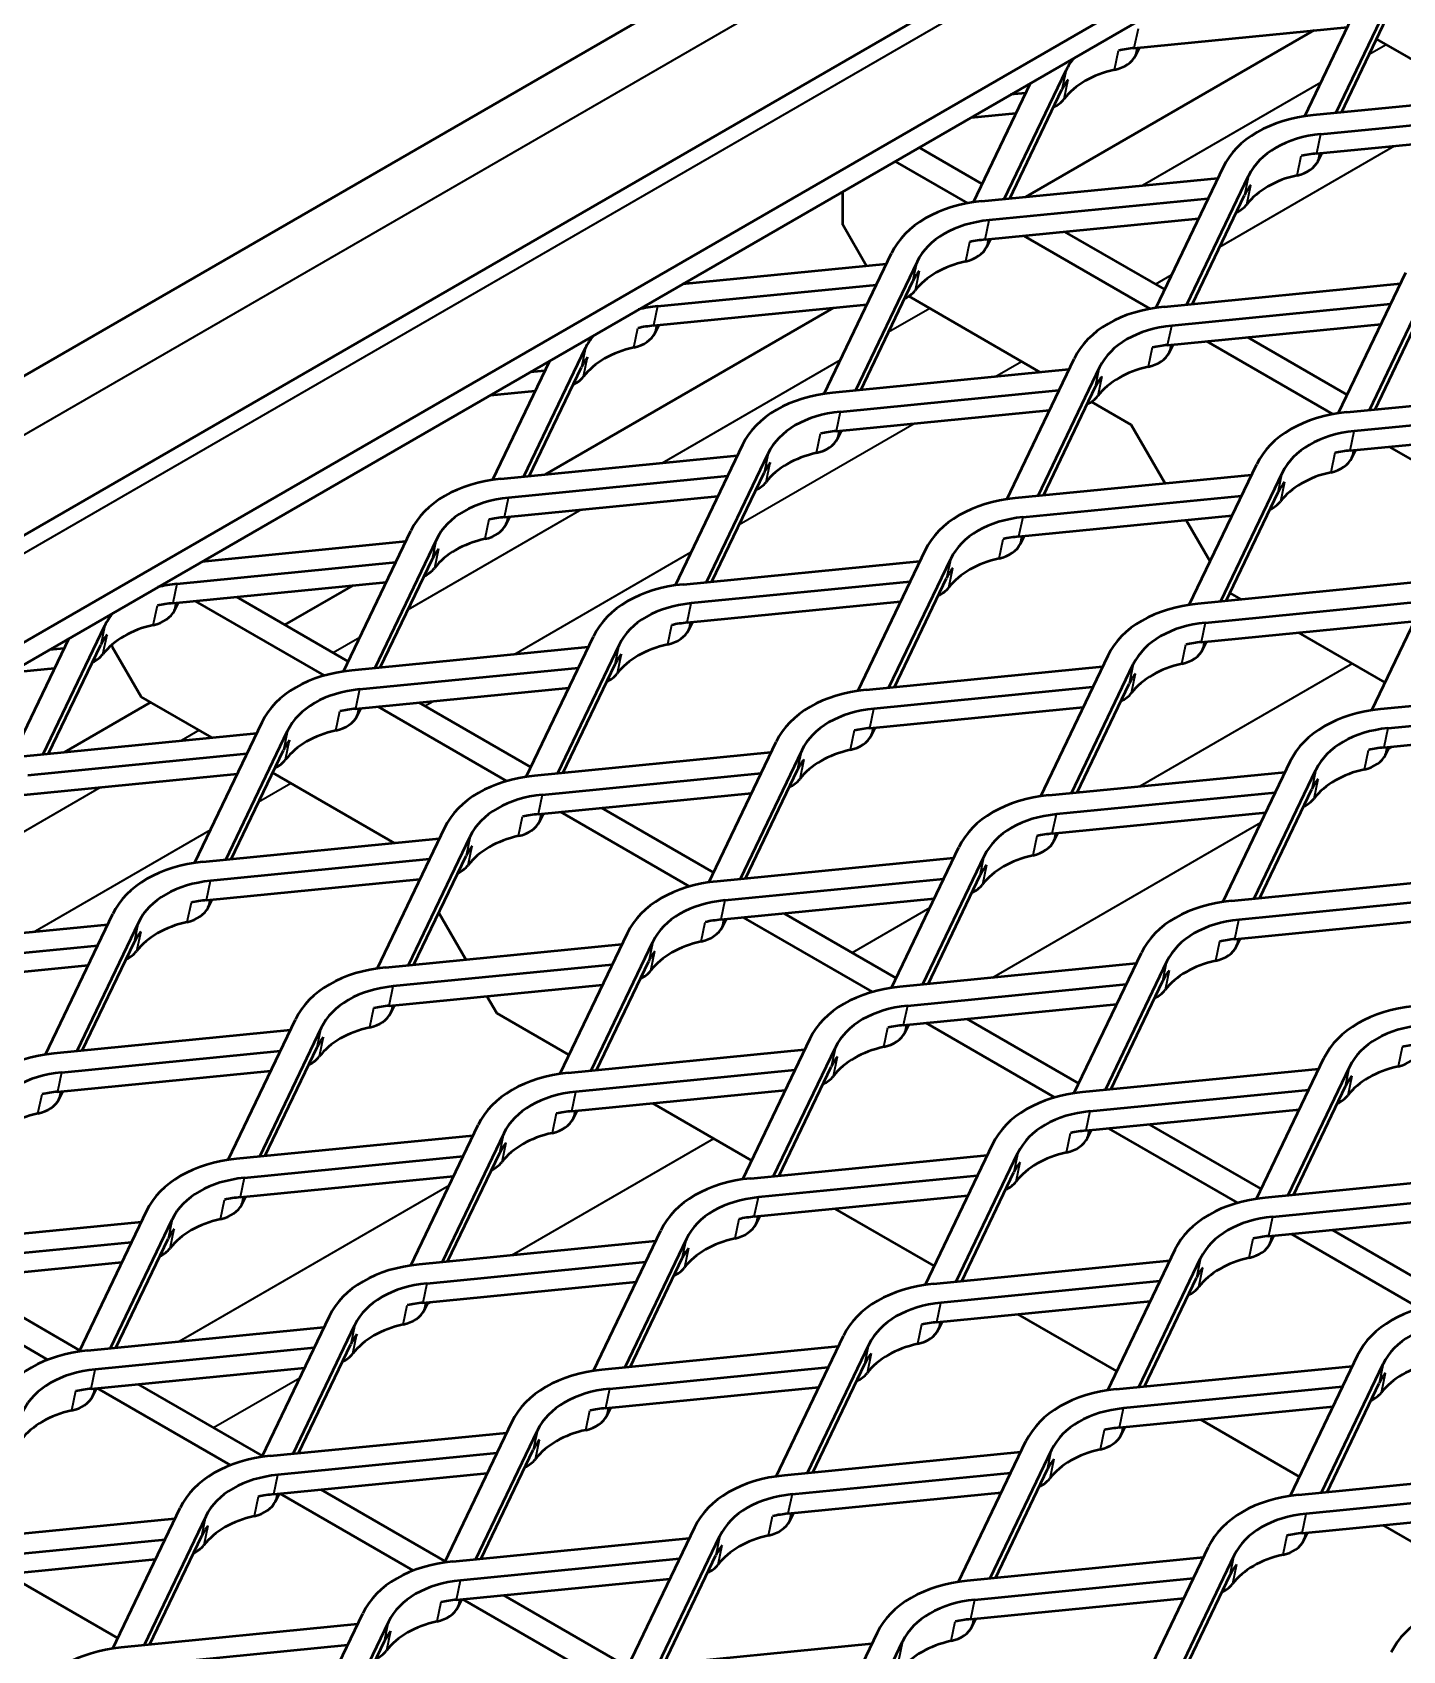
# Model space of a CAD drawing. Header units: millimetres. Extents: x 0 to 1485, y 0 to 1050.
# Drawn here: x 889.6 to 990.4, y 339.4 to 458.4 of the extents above; entities that cross this region are included whole.
import ezdxf

# ---------------------------------------------------------------- set-up
doc = ezdxf.new("R2010")
doc.units = ezdxf.units.MM
doc.header["$LTSCALE"] = 2.5
doc.layers.add('Sichtbar (ISO)', color=7, linetype='Continuous', lineweight=50)
doc.layers.add('Sichtbar schmal (ISO)', color=7, linetype='Continuous', lineweight=35)

msp = doc.modelspace()

# ---------------------------------------------------------------- linework, layer by layer
at = {"layer": 'Sichtbar (ISO)'}
for p, q in [((1166.9679, 593.6837), (744.118, 349.5513)), ((764.1597, 349.4112), (1168.3821, 582.7891)), ((1168.3821, 574.9043), (779.4734, 350.3678)), ((1168.3821, 573.2713), (780.8876, 349.5513)), ((983.1578, 452.251), (988.1124, 462.5883)), ((989.9963, 461.9616), (985.458, 452.493)), ((985.8621, 452.5327), (989.6986, 460.5371)), ((962.6383, 446.3201), (983.8603, 458.5726)), ((970.6017, 457.2682), (986.3029, 458.813)), ((970.7272, 456.7429), (970.9976, 457.3072)), ((988.4476, 457.9272), (996.0544, 453.5355)), ((962.9536, 454.6671), (958.7627, 445.9232)), ((961.0628, 446.1651), (965.6011, 455.6338)), ((961.4669, 446.2049), (965.3034, 454.2093)), ((962.6096, 453.9494), (961.5257, 453.8427)), ((1001.1674, 454.0385), (983.7752, 452.3274)), ((958.6128, 452.1609), (961.9078, 452.4851)), ((984.3344, 450.936), (1000.4398, 452.5205)), ((984.0367, 449.5115), (999.738, 451.0562)), ((959.4165, 447.2874), (954.794, 449.9562)), ((953.0263, 448.9356), (958.3603, 445.856)), ((984.1622, 448.9862), (984.4327, 449.5505)), ((959.38, 445.9996), (976.7722, 447.7106)), ((977.1523, 448.5037), (972.1977, 438.1665)), ((974.4978, 438.4084), (979.0361, 447.8771)), ((949.179, 444.2649), (949.179, 446.7144)), ((974.9019, 438.4482), (978.7384, 446.4526)), ((976.0446, 446.1926), (959.9392, 444.6082)), ((950.9254, 441.24), (949.179, 444.2649)), ((959.6415, 443.1837), (975.3428, 444.7284)), ((959.767, 442.6584), (960.0375, 443.2226)), ((962.5015, 443.465), (971.7954, 438.0992)), ((972.8515, 439.5307), (965.5223, 443.7622)), ((947.8025, 431.8386), (952.7571, 442.1759)), ((954.6409, 441.5492), (950.1026, 432.0806)), ((952.377, 441.3828), (937.3908, 439.9084)), ((990.5873, 440.747), (985.6327, 430.4098)), ((935.544, 438.2803), (951.6494, 439.8648)), ((950.5067, 432.1203), (954.3432, 440.1247)), ((972.815, 438.2428), (990.2072, 439.9539)), ((987.9328, 430.6517), (992.4712, 440.1203)), ((927.283, 425.9077), (948.505, 438.1602)), ((935.2463, 436.8558), (950.9476, 438.4005)), ((963.7198, 433.4202), (954.0329, 439.013)), ((989.4796, 438.4359), (973.3743, 436.8515)), ((988.3369, 430.6914), (992.1734, 438.6958)), ((935.3719, 436.3305), (935.6423, 436.8948)), ((973.0765, 435.427), (988.7778, 436.9717)), ((975.9365, 435.7083), (985.2304, 430.3425)), ((986.2866, 431.774), (978.9573, 436.0055)), ((925.7075, 425.7527), (930.2458, 435.2214)), ((961.2375, 424.0819), (966.1921, 434.4191)), ((973.2021, 434.9016), (973.4725, 435.4659)), ((927.5983, 434.2547), (923.4073, 425.5108)), ((926.1115, 425.7925), (929.948, 433.7969)), ((927.2542, 433.5369), (926.1704, 433.4303)), ((965.812, 433.6261), (948.4198, 431.915)), ((968.076, 433.7925), (963.5377, 424.3238)), ((923.2574, 431.7485), (926.5524, 432.0727)), ((948.9791, 430.5236), (965.0845, 432.1081)), ((963.9418, 424.3636), (967.7782, 432.368)), ((986.25, 430.4861), (1003.6422, 432.1972)), ((970.3922, 429.5679), (967.468, 431.2562)), ((948.6813, 429.0991), (964.3826, 430.6438)), ((1002.9147, 430.6792), (986.8093, 429.0947)), ((948.8069, 428.5738), (949.0773, 429.1381)), ((972.8887, 425.2438), (970.3922, 429.5679)), ((986.5116, 427.6702), (1002.2128, 429.215)), ((924.0246, 425.5872), (941.4168, 427.2982)), ((941.797, 428.0913), (936.8423, 417.7541)), ((939.1425, 417.996), (943.6808, 427.4646)), ((986.6371, 427.1449), (986.9075, 427.7092)), ((989.3716, 427.9516), (998.6654, 422.5858)), ((939.5466, 418.0357), (943.3831, 426.0401)), ((974.6726, 416.3252), (979.6272, 426.6624)), ((981.511, 426.0358), (976.9727, 416.5671)), ((940.6893, 425.7802), (924.5839, 424.1958)), ((979.2471, 425.8694), (961.8548, 424.1583)), ((924.2862, 422.7713), (939.9875, 424.316)), ((962.4141, 422.7669), (978.5195, 424.3514)), ((977.3768, 416.6069), (981.2133, 424.6113)), ((924.4117, 422.2459), (924.6822, 422.8102)), ((962.1164, 421.3424), (977.8177, 422.8871)), ((976.1991, 419.5101), (974.4412, 422.5549)), ((912.4472, 411.4262), (917.4018, 421.7634)), ((962.2419, 420.8171), (962.5124, 421.3813)), ((917.0217, 420.9704), (902.0354, 419.496)), ((919.2856, 421.1368), (914.7473, 411.6681)), ((955.232, 420.3346), (950.2774, 409.9973)), ((900.1887, 417.8679), (916.2941, 419.4524)), ((915.1514, 411.7079), (918.9879, 419.7123)), ((937.4597, 417.8304), (954.8519, 419.5415)), ((952.5775, 410.2393), (957.1158, 419.7079)), ((988.1076, 408.5685), (993.0622, 418.9057)), ((899.891, 416.4434), (915.5923, 417.9881)), ((908.125, 414.8468), (913.1496, 417.7478)), ((954.1243, 418.0235), (938.0189, 416.439)), ((952.9816, 410.279), (956.8181, 418.2834)), ((992.6821, 418.1126), (975.2899, 416.4016)), ((901.5427, 416.6059), (911.0372, 411.1243)), ((912.7945, 412.1509), (904.5635, 416.9031)), ((937.7212, 415.0145), (953.4225, 416.5593)), ((975.8491, 415.0102), (991.9545, 416.5946)), ((978.5067, 416.718), (977.6634, 417.2049)), ((900.0165, 415.9181), (900.287, 416.4824)), ((890.3521, 405.3403), (894.8904, 414.8089)), ((937.8467, 414.4892), (938.1172, 415.0535)), ((975.5514, 413.5857), (991.2527, 415.1304)), ((989.0861, 410.61), (982.712, 414.2901)), ((892.2429, 413.8423), (888.052, 405.0984)), ((890.7562, 405.38), (894.5927, 413.3844)), ((891.8989, 413.1245), (890.815, 413.0179)), ((895.4389, 413.238), (895.4389, 413.4166)), ((897.5602, 409.5638), (895.4389, 413.238)), ((930.4567, 413.2137), (913.0645, 411.5026)), ((925.8822, 403.6695), (930.8368, 414.0067)), ((932.7206, 413.3801), (928.1823, 403.9114)), ((975.6769, 413.0604), (975.9474, 413.6246)), ((928.5864, 403.9512), (932.4229, 411.9556)), ((950.8947, 410.0737), (968.2869, 411.7848)), ((968.667, 412.5779), (963.7124, 402.2406)), ((966.0125, 402.4826), (970.5508, 411.9512)), ((887.9021, 411.3361), (891.1971, 411.6603)), ((913.6237, 410.1112), (929.7291, 411.6957)), ((902.761, 406.5611), (897.5602, 409.5638)), ((913.326, 408.6867), (929.0273, 410.2314)), ((967.5593, 410.2668), (951.4539, 408.6823)), ((966.4166, 402.5223), (970.2531, 410.5267)), ((1006.1171, 410.3559), (988.7249, 408.6448)), ((891.9276, 405.4953), (898.2673, 409.1555)), ((913.4515, 408.1614), (913.722, 408.7257)), ((914.9777, 408.8492), (924.4722, 403.3675)), ((926.2295, 404.3942), (917.9985, 409.1464)), ((951.1562, 407.2578), (966.8575, 408.8025)), ((989.2842, 407.2535), (1005.3895, 408.8379)), ((906.4416, 407.6789), (901.487, 397.3417)), ((903.7871, 397.5836), (908.3254, 407.0522)), ((951.2818, 406.7325), (951.5522, 407.2968)), ((988.9864, 405.829), (1004.6877, 407.3737)), ((888.6693, 405.1747), (906.0615, 406.8858)), ((939.3172, 395.9128), (944.2718, 406.25)), ((989.112, 405.3036), (989.3824, 405.8679)), ((905.3339, 405.3678), (889.2286, 403.7833)), ((904.1912, 397.6233), (908.0277, 405.6277)), ((943.8917, 405.4569), (926.4995, 403.7459)), ((946.1557, 405.6234), (941.6174, 396.1547)), ((982.102, 404.8211), (977.1474, 394.4839)), ((888.9308, 402.3588), (904.6321, 403.9036)), ((916.196, 398.8044), (907.2366, 403.9771)), ((927.0588, 402.3545), (943.1641, 403.9389)), ((942.0214, 396.1945), (945.8579, 404.1989)), ((964.3297, 402.317), (981.7219, 404.0281)), ((979.4476, 394.7258), (983.9859, 404.1945)), ((926.761, 400.93), (942.4623, 402.4747)), ((980.9944, 402.5101), (964.889, 400.9256)), ((979.8517, 394.7656), (983.6881, 402.77)), ((928.4127, 401.0925), (937.9072, 395.6108)), ((939.6646, 396.6375), (931.4335, 401.3897)), ((964.5912, 399.5011), (980.2925, 401.0458)), ((919.8766, 399.9222), (914.922, 389.5849)), ((926.8866, 400.4047), (927.157, 400.9689)), ((902.1043, 397.418), (919.4965, 399.1291)), ((917.2222, 389.8269), (921.7605, 399.2955)), ((964.7168, 398.9758), (964.9872, 399.5401)), ((918.769, 397.6111), (902.6636, 396.0266)), ((917.6263, 389.8666), (921.4627, 397.871)), ((957.3267, 397.7002), (939.9345, 395.9891)), ((952.7522, 388.1561), (957.7069, 398.4933)), ((959.5907, 397.8666), (955.0524, 388.398)), ((955.4565, 388.4377), (959.293, 396.4421)), ((902.3659, 394.6021), (918.0671, 396.1468)), ((918.0523, 396.1158), (918.0362, 396.1438)), ((940.4938, 394.5978), (956.5992, 396.1822)), ((977.7647, 394.5603), (995.157, 396.2713)), ((902.4914, 394.0768), (902.7618, 394.6411)), ((940.1961, 393.1733), (955.8974, 394.718)), ((994.4294, 394.7534), (978.324, 393.1689)), ((895.1013, 392.8012), (877.7091, 391.0902)), ((890.5268, 383.2571), (895.4815, 393.5943)), ((897.3653, 392.9677), (892.827, 383.499)), ((921.4435, 390.2422), (919.4561, 393.6844)), ((940.3216, 392.6479), (940.5921, 393.2122)), ((941.8478, 393.3358), (951.3422, 387.8541)), ((953.0996, 388.8807), (944.8685, 393.6329)), ((978.0263, 391.7444), (993.7276, 393.2891)), ((893.2311, 383.5388), (897.0676, 391.5432)), ((933.3117, 392.1654), (928.3571, 381.8282)), ((930.6572, 382.0701), (935.1955, 391.5388)), ((978.1518, 391.2191), (978.4223, 391.7833)), ((878.2684, 389.6988), (894.3738, 391.2832)), ((915.5393, 389.6613), (932.9316, 391.3724)), ((966.1873, 380.3993), (971.1419, 390.7366)), ((877.9707, 388.2743), (893.672, 389.819)), ((932.204, 389.8544), (916.0986, 388.2699)), ((931.0613, 382.1099), (934.8978, 390.1143)), ((970.7618, 389.9435), (953.3696, 388.2324)), ((973.0257, 390.1099), (968.4874, 380.6413)), ((915.8009, 386.8454), (931.5022, 388.3901)), ((953.9288, 386.841), (970.0342, 388.4255)), ((968.8915, 380.681), (972.728, 388.6854)), ((915.9264, 386.3201), (916.1969, 386.8844)), ((923.7232, 386.2936), (922.9959, 387.5533)), ((953.6311, 385.4165), (969.3324, 386.9613)), ((903.9619, 375.5004), (908.9165, 385.8376)), ((929.0291, 383.2303), (923.7232, 386.2936)), ((955.2828, 385.579), (964.7773, 380.0974)), ((966.5346, 381.124), (958.3036, 385.8762)), ((908.5364, 385.0445), (891.1442, 383.3335)), ((910.8003, 385.2109), (906.262, 375.7423)), ((946.7467, 384.4087), (941.7921, 374.0715)), ((953.7566, 384.8912), (954.0271, 385.4555)), ((891.7034, 381.9421), (907.8088, 383.5265)), ((906.6661, 375.782), (910.5026, 383.7864)), ((928.9744, 381.9046), (946.3666, 383.6157)), ((944.0922, 374.3134), (948.6305, 383.7821)), ((891.4057, 380.5176), (907.107, 382.0623)), ((945.639, 382.0977), (929.5336, 380.5132)), ((944.4963, 374.3532), (948.3328, 382.3576)), ((984.1968, 382.1868), (966.8046, 380.4757)), ((979.6223, 372.6426), (984.5769, 382.9799)), ((986.4607, 382.3532), (981.9224, 372.8846)), ((982.3265, 372.9243), (986.163, 380.9287)), ((891.5312, 379.9922), (891.8017, 380.5565)), ((929.2359, 379.0887), (944.9372, 380.6334)), ((942.4641, 375.4735), (935.1882, 379.6743)), ((967.3639, 379.0843), (983.4692, 380.6688)), ((929.3614, 378.5634), (929.6319, 379.1277)), ((967.0661, 377.6598), (982.7674, 379.2045)), ((921.9714, 377.2878), (904.5792, 375.5767)), ((917.3969, 367.7436), (922.3515, 378.0809)), ((924.2354, 377.4542), (919.697, 367.9856)), ((967.1917, 377.1345), (967.4621, 377.6988)), ((968.7178, 377.8223), (978.2123, 372.3407)), ((979.9696, 373.3673), (971.7386, 378.1195)), ((960.1817, 376.652), (955.2271, 366.3148)), ((905.1385, 374.1853), (921.2438, 375.7698)), ((920.1011, 368.0253), (923.9376, 376.0297)), ((942.4094, 374.1479), (959.8016, 375.8589)), ((957.5273, 366.5567), (962.0656, 376.0254)), ((904.8407, 372.7608), (920.542, 374.3056)), ((959.074, 374.3409), (942.9687, 372.7565)), ((957.9313, 366.5965), (961.7678, 374.6009)), ((997.6318, 374.4301), (980.2396, 372.719)), ((904.9663, 372.2355), (905.2367, 372.7998)), ((942.6709, 371.332), (958.3722, 372.8767)), ((980.7989, 371.3276), (996.9043, 372.9121)), ((897.9563, 371.753), (893.0017, 361.4158)), ((942.7965, 370.8067), (943.0669, 371.3709)), ((955.8991, 367.7168), (948.6232, 371.9176)), ((980.5012, 369.9031), (996.2024, 371.4478)), ((880.184, 369.2489), (897.5762, 370.96)), ((895.3019, 361.6577), (899.8402, 371.1264)), ((930.8319, 359.9869), (935.7865, 370.3242)), ((993.4047, 365.6106), (985.1736, 370.3628)), ((896.8486, 369.442), (880.7433, 367.8575)), ((895.7059, 361.6975), (899.5424, 369.7019)), ((935.4064, 369.5311), (918.0142, 367.82)), ((937.6704, 369.6975), (933.1321, 360.2289)), ((980.6267, 369.3778), (980.8971, 369.9421)), ((982.1528, 370.0656), (991.6473, 364.584)), ((880.4455, 366.433), (896.1468, 367.9777)), ((918.5735, 366.4286), (934.6789, 368.0131)), ((933.5362, 360.2686), (937.3727, 368.273)), ((955.8444, 366.3911), (973.2366, 368.1022)), ((973.6168, 368.8953), (968.6621, 358.5581)), ((970.9623, 358.8), (975.5006, 368.2686)), ((893.0425, 361.501), (883.9097, 366.7738)), ((918.2758, 365.0041), (933.977, 366.5488)), ((972.5091, 366.5842), (956.4037, 364.9998)), ((971.3664, 358.8397), (975.2029, 366.8441)), ((880.8889, 366.4766), (890.6962, 360.8144)), ((918.4013, 364.4788), (918.6717, 365.0431)), ((956.106, 363.5753), (971.8073, 365.12)), ((969.3341, 359.9601), (962.0582, 364.1608)), ((893.619, 361.4922), (911.0112, 363.2032)), ((911.3914, 363.9963), (906.4368, 353.6591)), ((908.7369, 353.901), (913.2752, 363.3697)), ((956.2315, 363.0499), (956.502, 363.6142)), ((909.141, 353.9408), (912.9775, 361.9452)), ((948.8415, 361.7744), (931.4493, 360.0633)), ((944.267, 352.2302), (949.2216, 362.5674)), ((951.1054, 361.9408), (946.5671, 352.4721)), ((910.2837, 361.6852), (894.1783, 360.1008)), ((987.0518, 361.1386), (982.0972, 350.8013)), ((893.8806, 358.6763), (909.5819, 360.221)), ((932.0085, 358.6719), (948.1139, 360.2564)), ((946.9712, 352.5119), (950.8077, 360.5163)), ((969.2795, 358.6344), (986.6717, 360.3455)), ((984.3973, 351.0433), (988.9356, 360.5119)), ((894.0061, 358.151), (894.2766, 358.7152)), ((894.3239, 358.7199), (904.1313, 353.0576)), ((906.4776, 353.7442), (897.3447, 359.0171)), ((931.7108, 357.2474), (947.4121, 358.7921)), ((985.9441, 358.8275), (969.8387, 357.243)), ((984.8014, 351.083), (988.6379, 359.0874)), ((931.8363, 356.7221), (932.1068, 357.2864)), ((969.541, 355.8185), (985.2423, 357.3633)), ((924.8264, 356.2396), (919.8718, 345.9024)), ((969.6665, 355.2932), (969.937, 355.8575)), ((982.7692, 352.2034), (975.4933, 356.4041)), ((907.0541, 353.7355), (924.4463, 355.4465)), ((922.1719, 346.1443), (926.7102, 355.6129)), ((957.702, 344.4735), (962.6566, 354.8107)), ((923.7187, 353.9285), (907.6133, 352.3441)), ((922.576, 346.184), (926.4125, 354.1884)), ((962.2765, 354.0177), (944.8843, 352.3066)), ((964.5404, 354.1841), (960.0021, 344.7154)), ((907.3156, 350.9196), (923.0169, 352.4643)), ((945.4435, 350.9152), (961.5489, 352.4997)), ((960.4062, 344.7552), (964.2427, 352.7596)), ((982.7145, 350.8777), (1000.1067, 352.5888)), ((919.9126, 345.9875), (910.7798, 351.2604)), ((999.3791, 351.0708), (983.2738, 349.4863)), ((895.4766, 339.5745), (900.4312, 349.9117)), ((907.4411, 350.3942), (907.7116, 350.9585)), ((907.759, 350.9632), (917.5663, 345.3009)), ((945.1458, 349.4907), (960.8471, 351.0354)), ((900.0511, 349.1187), (882.6589, 347.4076)), ((902.315, 349.2851), (897.7767, 339.8164)), ((945.2713, 348.9654), (945.5418, 349.5296)), ((982.976, 348.0618), (998.6773, 349.6065)), ((883.2181, 346.0162), (899.3235, 347.6007)), ((898.1808, 339.8562), (902.0173, 347.8606)), ((920.4891, 345.9787), (937.8813, 347.6898)), ((938.2614, 348.4829), (933.3068, 338.1456)), ((935.6069, 338.3876), (940.1453, 347.8562)), ((983.1016, 347.5365), (983.372, 348.1008)), ((996.2042, 344.4467), (988.9283, 348.6474)), ((936.011, 338.4273), (939.8475, 346.4317)), ((971.137, 336.7168), (976.0916, 347.054)), ((977.9755, 346.4274), (973.4372, 336.9587)), ((882.9204, 344.5917), (898.6217, 346.1364)), ((937.1537, 346.1718), (921.0484, 344.5873)), ((975.7115, 346.2609), (958.3193, 344.5499)), ((895.8421, 340.337), (887.6644, 345.0584)), ((920.7506, 343.1628), (936.4519, 344.7076)), ((958.8786, 343.1585), (974.9839, 344.7429)), ((973.8412, 336.9985), (977.6777, 345.0029)), ((920.8762, 342.6375), (921.1466, 343.2018)), ((921.194, 343.2065), (931.0013, 337.5442)), ((933.3476, 338.2308), (924.2148, 343.5037)), ((958.5808, 341.734), (974.2821, 343.2787)), ((908.9116, 331.8178), (913.8662, 342.155)), ((958.7064, 341.2087), (958.9768, 341.7729)), ((913.4861, 341.362), (896.0939, 339.6509)), ((915.7501, 341.5284), (911.2118, 332.0597)), ((951.6964, 340.7262), (946.7418, 330.3889)), ((896.6532, 338.2595), (912.7586, 339.844)), ((911.6158, 332.0995), (915.4523, 340.1039)), ((933.9241, 338.222), (951.3163, 339.9331)), ((949.042, 330.6309), (953.5803, 340.0995))]:
    msp.add_line(p, q, dxfattribs=at)
for centre, major_axis, start_param, end_param in [((972.8387, 451.7027), (7.8308, -1.6367), 1.99988748, 2.15384516), ((973.1364, 453.1272), (-7.8308, 1.6367), 5.92671297, 6.11622732), ((967.9014, 457.6829), (2.9365, -0.6138), 5.29543781, 6.11622732), ((972.8387, 451.7027), (-7.8308, 1.6367), 5.96226963, 6.11622732), ((972.541, 450.2782), (-7.8308, 1.6367), 5.29543781, 5.96226963), ((962.8103, 454.7435), (2.9365, -0.6138), 5.54107457, 5.96226963), ((986.5715, 445.3705), (-9.7885, 2.0459), 5.14148013, 6.11622732), ((986.5715, 445.3705), (-7.8308, 1.6367), 5.14148013, 6.11622732), ((981.3365, 449.9262), (2.9365, -0.6138), 5.29543781, 6.11622732), ((986.2737, 443.946), (7.8308, -1.6367), 1.99988748, 2.15384516), ((985.976, 442.5215), (-7.8308, 1.6367), 5.29543781, 5.96226963), ((986.2737, 443.946), (-7.8308, 1.6367), 5.96226963, 6.11622732), ((962.1763, 439.0426), (-9.7885, 2.0459), 5.14148013, 6.11622732), ((976.2453, 446.9868), (2.9365, -0.6138), 5.54107457, 5.96226963), ((962.1763, 439.0426), (-7.8308, 1.6367), 5.14148013, 6.11622732), ((961.8785, 437.6181), (7.8308, -1.6367), 1.99988748, 2.15384516), ((961.5808, 436.1936), (-7.8308, 1.6367), 5.29543781, 5.96226963), ((956.9413, 443.5983), (2.9365, -0.6138), 5.29543781, 6.11622732), ((961.8785, 437.6181), (-7.8308, 1.6367), 5.96226963, 6.11622732), ((951.8501, 440.6589), (2.9365, -0.6138), 5.54107457, 5.96226963), ((937.7811, 432.7148), (7.8308, -1.6367), 1.99988748, 2.18940182), ((975.6113, 431.2859), (-9.7885, 2.0459), 5.14148013, 6.11622732), ((937.4834, 431.2903), (7.8308, -1.6367), 1.99988748, 2.15384516), ((975.6113, 431.2859), (-7.8308, 1.6367), 5.14148013, 6.11622732), ((937.7811, 432.7148), (-7.8308, 1.6367), 5.92671297, 6.11622732), ((932.5461, 437.2705), (2.9365, -0.6138), 5.29543781, 6.11622732), ((937.4834, 431.2903), (-7.8308, 1.6367), 5.96226963, 6.11622732), ((937.1856, 429.8658), (-7.8308, 1.6367), 5.29543781, 5.96226963), ((970.3763, 435.8416), (2.9365, -0.6138), 5.29543781, 6.11622732), ((975.3136, 429.8614), (7.8308, -1.6367), 1.99988748, 2.15384516), ((975.0158, 428.4369), (-7.8308, 1.6367), 5.29543781, 5.96226963), ((927.4549, 434.3311), (2.9365, -0.6138), 5.54107457, 5.96226963), ((975.3136, 429.8614), (-7.8308, 1.6367), 5.96226963, 6.11622732), ((951.2161, 424.958), (-9.7885, 2.0459), 5.14148013, 6.11622732), ((965.2851, 432.9022), (2.9365, -0.6138), 5.54107457, 5.96226963), ((951.2161, 424.958), (-7.8308, 1.6367), 5.14148013, 6.11622732), ((989.0463, 423.5292), (-9.7885, 2.0459), 5.14148013, 6.11622732), ((945.9811, 429.5138), (2.9365, -0.6138), 5.29543781, 6.11622732), ((950.9184, 423.5335), (7.8308, -1.6367), 1.99988748, 2.15384516), ((989.0463, 423.5292), (-7.8308, 1.6367), 5.14148013, 6.11622732), ((950.6207, 422.109), (-7.8308, 1.6367), 5.29543781, 5.96226963), ((988.7486, 422.1047), (7.8308, -1.6367), 1.99988748, 2.15384516), ((950.9184, 423.5335), (-7.8308, 1.6367), 5.96226963, 6.11622732), ((988.4509, 420.6802), (-7.8308, 1.6367), 5.29543781, 5.96226963), ((983.8113, 428.0849), (2.9365, -0.6138), 5.29543781, 6.11622732), ((926.8209, 418.6302), (-9.7885, 2.0459), 5.14148013, 6.11622732), ((940.89, 426.5744), (2.9365, -0.6138), 5.54107457, 5.96226963), ((988.7486, 422.1047), (-7.8308, 1.6367), 5.96226963, 6.11622732), ((926.8209, 418.6302), (-7.8308, 1.6367), 5.14148013, 6.11622732), ((964.6511, 417.2013), (-9.7885, 2.0459), 5.14148013, 6.11622732), ((978.7202, 425.1455), (2.9365, -0.6138), 5.54107457, 5.96226963), ((926.5232, 417.2057), (7.8308, -1.6367), 1.99988748, 2.15384516), ((964.6511, 417.2013), (-7.8308, 1.6367), 5.14148013, 6.11622732), ((921.586, 423.1859), (2.9365, -0.6138), 5.29543781, 6.11622732), ((964.3534, 415.7768), (7.8308, -1.6367), 1.99988748, 2.15384516), ((926.5232, 417.2057), (-7.8308, 1.6367), 5.96226963, 6.11622732), ((926.2255, 415.7812), (-7.8308, 1.6367), 5.29543781, 5.96226963), ((959.4162, 421.7571), (2.9365, -0.6138), 5.29543781, 6.11622732), ((916.4948, 420.2465), (2.9365, -0.6138), 5.54107457, 5.96226963), ((964.3534, 415.7768), (-7.8308, 1.6367), 5.96226963, 6.11622732), ((964.0557, 414.3523), (-7.8308, 1.6367), 5.29543781, 5.96226963), ((902.4257, 412.3024), (7.8308, -1.6367), 1.99988748, 2.18940182), ((940.256, 410.8735), (-9.7885, 2.0459), 5.14148013, 6.11622732), ((954.325, 418.8177), (2.9365, -0.6138), 5.54107457, 5.96226963), ((902.4257, 412.3024), (-7.8308, 1.6367), 5.92671297, 6.11622732), ((897.1908, 416.8581), (2.9365, -0.6138), 5.29543781, 6.11622732), ((902.128, 410.8778), (7.8308, -1.6367), 1.99988748, 2.15384516), ((940.256, 410.8735), (-7.8308, 1.6367), 5.14148013, 6.11622732), ((978.0862, 409.4446), (-9.7885, 2.0459), 5.14148013, 6.11622732), ((901.8303, 409.4533), (-7.8308, 1.6367), 5.29543781, 5.96226963), ((935.021, 415.4292), (2.9365, -0.6138), 5.29543781, 6.11622732), ((939.9582, 409.449), (7.8308, -1.6367), 1.99988748, 2.15384516), ((978.0862, 409.4446), (-7.8308, 1.6367), 5.14148013, 6.11622732), ((902.128, 410.8778), (-7.8308, 1.6367), 5.96226963, 6.11622732), ((939.6605, 408.0245), (-7.8308, 1.6367), 5.29543781, 5.96226963), ((972.8512, 414.0003), (2.9365, -0.6138), 5.29543781, 6.11622732), ((977.7884, 408.0201), (7.8308, -1.6367), 1.99988748, 2.15384516), ((892.0996, 413.9187), (2.9365, -0.6138), 5.54107457, 5.96226963), ((939.9582, 409.449), (-7.8308, 1.6367), 5.96226963, 6.11622732), ((977.4907, 406.5956), (-7.8308, 1.6367), 5.29543781, 5.96226963), ((915.8608, 404.5456), (-9.7885, 2.0459), 5.14148013, 6.11622732), ((929.9298, 412.4898), (2.9365, -0.6138), 5.54107457, 5.96226963), ((977.7884, 408.0201), (-7.8308, 1.6367), 5.96226963, 6.11622732), ((915.8608, 404.5456), (-7.8308, 1.6367), 5.14148013, 6.11622732), ((953.691, 403.1168), (-9.7885, 2.0459), 5.14148013, 6.11622732), ((967.76, 411.0609), (2.9365, -0.6138), 5.54107457, 5.96226963), ((915.563, 403.1211), (7.8308, -1.6367), 1.99988748, 2.15384516), ((953.691, 403.1168), (-7.8308, 1.6367), 5.14148013, 6.11622732), ((991.5212, 401.6879), (-9.7885, 2.0459), 5.14148013, 6.11622732), ((915.2653, 401.6966), (-7.8308, 1.6367), 5.29543781, 5.96226963), ((910.6258, 409.1014), (2.9365, -0.6138), 5.29543781, 6.11622732), ((953.3933, 401.6923), (7.8308, -1.6367), 1.99988748, 2.15384516), ((991.5212, 401.6879), (-7.8308, 1.6367), 5.14148013, 6.11622732), ((915.563, 403.1211), (-7.8308, 1.6367), 5.96226963, 6.11622732), ((948.456, 407.6725), (2.9365, -0.6138), 5.29543781, 6.11622732), ((991.2235, 400.2634), (7.8308, -1.6367), 1.99988748, 2.15384516), ((905.5346, 406.162), (2.9365, -0.6138), 5.54107457, 5.96226963), ((953.3933, 401.6923), (-7.8308, 1.6367), 5.96226963, 6.11622732), ((953.0955, 400.2678), (-7.8308, 1.6367), 5.29543781, 5.96226963), ((986.2862, 406.2436), (2.9365, -0.6138), 5.29543781, 6.11622732), ((929.2958, 396.7889), (-9.7885, 2.0459), 5.14148013, 6.11622732), ((943.3648, 404.7331), (2.9365, -0.6138), 5.54107457, 5.96226963), ((991.2235, 400.2634), (-7.8308, 1.6367), 5.96226963, 6.11622732), ((990.9257, 398.8389), (-7.8308, 1.6367), 5.29543781, 5.96226963), ((929.2958, 396.7889), (-7.8308, 1.6367), 5.14148013, 6.11622732), ((967.126, 395.36), (-9.7885, 2.0459), 5.14148013, 6.11622732), ((981.1951, 403.3042), (2.9365, -0.6138), 5.54107457, 5.96226963), ((924.0608, 401.3446), (2.9365, -0.6138), 5.29543781, 6.11622732), ((928.9981, 395.3644), (7.8308, -1.6367), 1.99988748, 2.15384516), ((967.126, 395.36), (-7.8308, 1.6367), 5.14148013, 6.11622732), ((928.7003, 393.9399), (-7.8308, 1.6367), 5.29543781, 5.96226963), ((961.891, 399.9158), (2.9365, -0.6138), 5.29543781, 6.11622732), ((966.8283, 393.9355), (7.8308, -1.6367), 1.99988748, 2.15384516), ((928.9981, 395.3644), (-7.8308, 1.6367), 5.96226963, 6.11622732), ((966.5306, 392.511), (-7.8308, 1.6367), 5.29543781, 5.96226963), ((904.9006, 390.4611), (-9.7885, 2.0459), 5.14148013, 6.11622732), ((918.9697, 398.4052), (2.9365, -0.6138), 5.54107457, 5.96226963), ((966.8283, 393.9355), (-7.8308, 1.6367), 5.96226963, 6.11622732), ((904.9006, 390.4611), (-7.8308, 1.6367), 5.14148013, 6.11622732), ((942.7308, 389.0322), (-9.7885, 2.0459), 5.14148013, 6.11622732), ((956.7999, 396.9764), (2.9365, -0.6138), 5.54107457, 5.96226963), ((899.6656, 395.0168), (2.9365, -0.6138), 5.29543781, 6.11622732), ((904.6029, 389.0366), (7.8308, -1.6367), 1.99988748, 2.15384516), ((942.7308, 389.0322), (-7.8308, 1.6367), 5.14148013, 6.11622732), ((980.561, 387.6033), (-9.7885, 2.0459), 5.14148013, 6.11622732), ((904.3052, 387.6121), (-7.8308, 1.6367), 5.29543781, 5.96226963), ((942.4331, 387.6077), (7.8308, -1.6367), 1.99988748, 2.15384516), ((980.561, 387.6033), (-7.8308, 1.6367), 5.14148013, 6.11622732), ((904.6029, 389.0366), (-7.8308, 1.6367), 5.96226963, 6.11622732), ((942.1354, 386.1832), (-7.8308, 1.6367), 5.29543781, 5.96226963), ((937.4959, 393.5879), (2.9365, -0.6138), 5.29543781, 6.11622732), ((980.2633, 386.1788), (7.8308, -1.6367), 1.99988748, 2.15384516), ((894.5745, 392.0774), (2.9365, -0.6138), 5.54107457, 5.96226963), ((942.4331, 387.6077), (-7.8308, 1.6367), 5.96226963, 6.11622732), ((975.3261, 392.1591), (2.9365, -0.6138), 5.29543781, 6.11622732), ((918.3357, 382.7043), (-9.7885, 2.0459), 5.14148013, 6.11622732), ((932.4047, 390.6485), (2.9365, -0.6138), 5.54107457, 5.96226963), ((980.2633, 386.1788), (-7.8308, 1.6367), 5.96226963, 6.11622732), ((979.9656, 384.7543), (-7.8308, 1.6367), 5.29543781, 5.96226963), ((918.3357, 382.7043), (-7.8308, 1.6367), 5.14148013, 6.11622732), ((956.1659, 381.2755), (-9.7885, 2.0459), 5.14148013, 6.11622732), ((970.2349, 389.2197), (2.9365, -0.6138), 5.54107457, 5.96226963), ((918.0379, 381.2798), (7.8308, -1.6367), 1.99988748, 2.15384516), ((956.1659, 381.2755), (-7.8308, 1.6367), 5.14148013, 6.11622732), ((993.9961, 379.8466), (-9.7885, 2.0459), 5.14148013, 6.11622732), ((913.1007, 387.2601), (2.9365, -0.6138), 5.29543781, 6.11622732), ((918.0379, 381.2798), (-7.8308, 1.6367), 5.96226963, 6.11622732), ((917.7402, 379.8553), (-7.8308, 1.6367), 5.29543781, 5.96226963), ((950.9309, 385.8312), (2.9365, -0.6138), 5.29543781, 6.11622732), ((955.8681, 379.851), (7.8308, -1.6367), 1.99988748, 2.15384516), ((993.9961, 379.8466), (-7.8308, 1.6367), 5.14148013, 6.11622732), ((893.9405, 376.3765), (-9.7885, 2.0459), 5.14148013, 6.11622732), ((955.5704, 378.4265), (-7.8308, 1.6367), 5.29543781, 5.96226963), ((988.7611, 384.4023), (2.9365, -0.6138), 5.29543781, 6.11622732), ((993.6983, 378.4221), (7.8308, -1.6367), 1.99988748, 2.15384516), ((908.0095, 384.3207), (2.9365, -0.6138), 5.54107457, 5.96226963), ((955.8681, 379.851), (-7.8308, 1.6367), 5.96226963, 6.11622732), ((993.4006, 376.9976), (-7.8308, 1.6367), 5.29543781, 5.96226963), ((893.9405, 376.3765), (-7.8308, 1.6367), 5.14148013, 6.11622732), ((931.7707, 374.9476), (-9.7885, 2.0459), 5.14148013, 6.11622732), ((945.8397, 382.8918), (2.9365, -0.6138), 5.54107457, 5.96226963), ((993.6983, 378.4221), (-7.8308, 1.6367), 5.96226963, 6.11622732), ((888.7055, 380.9322), (2.9365, -0.6138), 5.29543781, 6.11622732), ((893.6427, 374.952), (7.8308, -1.6367), 1.99988748, 2.15384516), ((931.7707, 374.9476), (-7.8308, 1.6367), 5.14148013, 6.11622732), ((969.6009, 373.5188), (-9.7885, 2.0459), 5.14148013, 6.11622732), ((983.6699, 381.4629), (2.9365, -0.6138), 5.54107457, 5.96226963), ((893.345, 373.5275), (-7.8308, 1.6367), 5.29543781, 5.96226963), ((926.5357, 379.5034), (2.9365, -0.6138), 5.29543781, 6.11622732), ((931.4729, 373.5231), (7.8308, -1.6367), 1.99988748, 2.15384516), ((969.6009, 373.5188), (-7.8308, 1.6367), 5.14148013, 6.11622732), ((931.1752, 372.0986), (-7.8308, 1.6367), 5.29543781, 5.96226963), ((969.3032, 372.0943), (7.8308, -1.6367), 1.99988748, 2.15384516), ((931.4729, 373.5231), (-7.8308, 1.6367), 5.96226963, 6.11622732), ((969.0054, 370.6698), (-7.8308, 1.6367), 5.29543781, 5.96226963), ((964.3659, 378.0745), (2.9365, -0.6138), 5.29543781, 6.11622732), ((907.3755, 368.6198), (-9.7885, 2.0459), 5.14148013, 6.11622732), ((921.4445, 376.564), (2.9365, -0.6138), 5.54107457, 5.96226963), ((969.3032, 372.0943), (-7.8308, 1.6367), 5.96226963, 6.11622732), ((907.3755, 368.6198), (-7.8308, 1.6367), 5.14148013, 6.11622732), ((945.2057, 367.1909), (-9.7885, 2.0459), 5.14148013, 6.11622732), ((959.2747, 375.1351), (2.9365, -0.6138), 5.54107457, 5.96226963), ((907.0778, 367.1953), (7.8308, -1.6367), 1.99988748, 2.15384516), ((945.2057, 367.1909), (-7.8308, 1.6367), 5.14148013, 6.11622732), ((983.0359, 365.762), (-9.7885, 2.0459), 5.14148013, 6.11622732), ((902.1405, 373.1755), (2.9365, -0.6138), 5.29543781, 6.11622732), ((944.908, 365.7664), (7.8308, -1.6367), 1.99988748, 2.15384516), ((983.0359, 365.762), (-7.8308, 1.6367), 5.14148013, 6.11622732), ((907.0778, 367.1953), (-7.8308, 1.6367), 5.96226963, 6.11622732), ((906.78, 365.7708), (-7.8308, 1.6367), 5.29543781, 5.96226963), ((939.9707, 371.7466), (2.9365, -0.6138), 5.29543781, 6.11622732), ((897.0493, 370.2361), (2.9365, -0.6138), 5.54107457, 5.96226963), ((944.908, 365.7664), (-7.8308, 1.6367), 5.96226963, 6.11622732), ((944.6102, 364.3419), (-7.8308, 1.6367), 5.29543781, 5.96226963), ((977.8009, 370.3178), (2.9365, -0.6138), 5.29543781, 6.11622732), ((982.7382, 364.3375), (7.8308, -1.6367), 1.99988748, 2.15384516), ((920.8105, 360.8631), (-9.7885, 2.0459), 5.14148013, 6.11622732), ((982.4405, 362.913), (-7.8308, 1.6367), 5.29543781, 5.96226963), ((934.8796, 368.8072), (2.9365, -0.6138), 5.54107457, 5.96226963), ((982.7382, 364.3375), (-7.8308, 1.6367), 5.96226963, 6.11622732), ((920.8105, 360.8631), (-7.8308, 1.6367), 5.14148013, 6.11622732), ((958.6407, 359.4342), (-9.7885, 2.0459), 5.14148013, 6.11622732), ((972.7098, 367.3784), (2.9365, -0.6138), 5.54107457, 5.96226963), ((915.5755, 365.4188), (2.9365, -0.6138), 5.29543781, 6.11622732), ((920.5128, 359.4386), (7.8308, -1.6367), 1.99988748, 2.15384516), ((958.6407, 359.4342), (-7.8308, 1.6367), 5.14148013, 6.11622732), ((996.4709, 358.0053), (-9.7885, 2.0459), 5.14148013, 6.11622732), ((920.2151, 358.0141), (-7.8308, 1.6367), 5.29543781, 5.96226963), ((953.4058, 363.9899), (2.9365, -0.6138), 5.29543781, 6.11622732), ((958.343, 358.0097), (7.8308, -1.6367), 1.99988748, 2.15384516), ((996.4709, 358.0053), (-7.8308, 1.6367), 5.14148013, 6.11622732), ((920.5128, 359.4386), (-7.8308, 1.6367), 5.96226963, 6.11622732), ((958.0453, 356.5852), (-7.8308, 1.6367), 5.29543781, 5.96226963), ((896.4153, 354.5352), (-9.7885, 2.0459), 5.14148013, 6.11622732), ((910.4844, 362.4794), (2.9365, -0.6138), 5.54107457, 5.96226963), ((958.343, 358.0097), (-7.8308, 1.6367), 5.96226963, 6.11622732), ((896.4153, 354.5352), (-7.8308, 1.6367), 5.14148013, 6.11622732), ((934.2456, 353.1063), (-9.7885, 2.0459), 5.14148013, 6.11622732), ((948.3146, 361.0505), (2.9365, -0.6138), 5.54107457, 5.96226963), ((996.1732, 356.5808), (-7.8308, 1.6367), 5.96226963, 6.11622732), ((995.8755, 355.1563), (-7.8308, 1.6367), 5.29543781, 5.96226963), ((896.1176, 353.1107), (7.8308, -1.6367), 1.99988748, 2.15384516), ((934.2456, 353.1063), (-7.8308, 1.6367), 5.14148013, 6.11622732), ((972.0758, 351.6775), (-9.7885, 2.0459), 5.14148013, 6.11622732), ((986.1448, 359.6217), (2.9365, -0.6138), 5.54107457, 5.96226963), ((895.8199, 351.6862), (-7.8308, 1.6367), 5.29543781, 5.96226963), ((891.1804, 359.0909), (2.9365, -0.6138), 5.29543781, 6.11622732), ((933.9478, 351.6818), (7.8308, -1.6367), 1.99988748, 2.15384516), ((972.0758, 351.6775), (-7.8308, 1.6367), 5.14148013, 6.11622732), ((929.0106, 357.6621), (2.9365, -0.6138), 5.29543781, 6.11622732), ((933.9478, 351.6818), (-7.8308, 1.6367), 5.96226963, 6.11622732), ((933.6501, 350.2573), (-7.8308, 1.6367), 5.29543781, 5.96226963), ((966.8408, 356.2332), (2.9365, -0.6138), 5.29543781, 6.11622732), ((971.778, 350.253), (7.8308, -1.6367), 1.99988748, 2.15384516), ((909.8504, 346.7785), (-9.7885, 2.0459), 5.14148013, 6.11622732), ((923.9194, 354.7227), (2.9365, -0.6138), 5.54107457, 5.96226963), ((971.778, 350.253), (-7.8308, 1.6367), 5.96226963, 6.11622732), ((971.4803, 348.8285), (-7.8308, 1.6367), 5.29543781, 5.96226963), ((909.8504, 346.7785), (-7.8308, 1.6367), 5.14148013, 6.11622732), ((947.6806, 345.3496), (-9.7885, 2.0459), 5.14148013, 6.11622732), ((961.7496, 353.2938), (2.9365, -0.6138), 5.54107457, 5.96226963), ((904.6154, 351.3342), (2.9365, -0.6138), 5.29543781, 6.11622732), ((909.5526, 345.354), (7.8308, -1.6367), 1.99988748, 2.15384516), ((947.6806, 345.3496), (-7.8308, 1.6367), 5.14148013, 6.11622732), ((985.5108, 343.9208), (-9.7885, 2.0459), 5.14148013, 6.11622732), ((909.2549, 343.9295), (-7.8308, 1.6367), 5.29543781, 5.96226963), ((942.4456, 349.9054), (2.9365, -0.6138), 5.29543781, 6.11622732), ((947.3829, 343.9251), (7.8308, -1.6367), 1.99988748, 2.15384516), ((985.5108, 343.9208), (-7.8308, 1.6367), 5.14148013, 6.11622732), ((909.5526, 345.354), (-7.8308, 1.6367), 5.96226963, 6.11622732), ((947.0851, 342.5006), (-7.8308, 1.6367), 5.29543781, 5.96226963), ((980.2758, 348.4765), (2.9365, -0.6138), 5.29543781, 6.11622732), ((985.2131, 342.4963), (7.8308, -1.6367), 1.99988748, 2.15384516), ((899.5242, 348.3948), (2.9365, -0.6138), 5.54107457, 5.96226963), ((947.3829, 343.9251), (-7.8308, 1.6367), 5.96226963, 6.11622732), ((984.9153, 341.0718), (-7.8308, 1.6367), 5.29543781, 5.96226963), ((923.2854, 339.0218), (-9.7885, 2.0459), 5.14148013, 6.11622732), ((937.3544, 346.966), (2.9365, -0.6138), 5.54107457, 5.96226963), ((985.2131, 342.4963), (-7.8308, 1.6367), 5.96226963, 6.11622732), ((923.2854, 339.0218), (-7.8308, 1.6367), 5.14148013, 6.11622732), ((961.1156, 337.5929), (-9.7885, 2.0459), 5.14148013, 6.11622732), ((975.1846, 345.5371), (2.9365, -0.6138), 5.54107457, 5.96226963), ((922.9877, 337.5973), (7.8308, -1.6367), 1.99988748, 2.15384516), ((961.1156, 337.5929), (-7.8308, 1.6367), 5.14148013, 6.11622732), ((998.9458, 336.164), (-9.7885, 2.0459), 5.14148013, 6.11622732), ((922.6899, 336.1728), (-7.8308, 1.6367), 5.29543781, 5.96226963), ((918.0504, 343.5775), (2.9365, -0.6138), 5.29543781, 6.11622732), ((960.8179, 336.1684), (7.8308, -1.6367), 1.99988748, 2.15384516), ((922.9877, 337.5973), (-7.8308, 1.6367), 5.96226963, 6.11622732), ((955.8806, 342.1486), (2.9365, -0.6138), 5.29543781, 6.11622732), ((898.8902, 332.6939), (-9.7885, 2.0459), 5.14148013, 6.11622732), ((912.9592, 340.6381), (2.9365, -0.6138), 5.54107457, 5.96226963), ((960.5202, 334.7439), (-7.8308, 1.6367), 5.29543781, 5.96226963)]:
    msp.add_ellipse(centre, major_axis=major_axis, ratio=0.68595823, start_param=start_param, end_param=end_param, dxfattribs=at)
at = {"layer": 'Sichtbar schmal (ISO)'}
for p, q in [((1167.675, 589.7316), (750.9633, 349.143)), ((1168.3821, 581.4363), (768.1597, 350.3678)), ((970.8994, 458.6927), (970.6017, 457.2682)), ((969.1668, 455.6634), (969.4645, 457.0879)), ((970.7272, 456.7429), (970.8419, 457.2919)), ((989.1616, 457.515), (987.9013, 456.7874)), ((965.6011, 455.6338), (965.3034, 454.2093)), ((965.4641, 453.5257), (965.7618, 454.9502)), ((984.3491, 454.7365), (971.2366, 447.166)), ((976.9167, 442.6518), (989.7761, 450.0762)), ((984.3344, 450.936), (984.0367, 449.5115)), ((982.6018, 447.9067), (982.8995, 449.3312)), ((984.1622, 448.9862), (984.277, 449.5352)), ((979.0361, 447.8771), (978.7384, 446.4526)), ((978.8991, 445.769), (979.1969, 447.1935)), ((959.6415, 443.1837), (959.9392, 444.6082)), ((958.5043, 443.0034), (958.2066, 441.5789)), ((959.8818, 443.2073), (959.767, 442.6584)), ((954.3432, 440.1247), (954.6409, 441.5492)), ((954.8017, 440.8656), (954.5039, 439.4411)), ((972.1812, 439.9177), (973.3645, 440.601)), ((935.544, 438.2803), (935.2463, 436.8558)), ((955.574, 438.1232), (952.546, 436.375)), ((935.3719, 436.3305), (935.4866, 436.8795)), ((973.0765, 435.427), (973.3743, 436.8515)), ((933.8114, 435.251), (934.1092, 436.6755)), ((930.2458, 435.2214), (929.948, 433.7969)), ((930.1088, 433.1133), (930.4065, 434.5378)), ((971.9394, 435.2466), (971.6416, 433.8221)), ((973.3168, 435.4506), (973.2021, 434.9016)), ((948.9938, 434.3241), (935.8813, 426.7536)), ((960.3535, 433.0891), (962.3235, 434.2264)), ((967.7782, 432.368), (968.076, 433.7925)), ((968.2367, 433.1089), (967.939, 431.6844)), ((941.5614, 422.2394), (954.4207, 429.6638)), ((948.9791, 430.5236), (948.6813, 429.0991)), ((947.2465, 427.4943), (947.5442, 428.9188)), ((948.8069, 428.5738), (948.9216, 429.1227)), ((986.5116, 427.6702), (986.8093, 429.0947)), ((943.6808, 427.4646), (943.3831, 426.0401)), ((985.3744, 427.4899), (985.0767, 426.0654)), ((986.7518, 427.6939), (986.6371, 427.1449)), ((943.5438, 425.3566), (943.8415, 426.7811)), ((981.2133, 424.6113), (981.511, 426.0358)), ((981.6717, 425.3522), (981.374, 423.9277)), ((924.2862, 422.7713), (924.5839, 424.1958)), ((929.9485, 423.3283), (917.1906, 415.9626)), ((923.149, 422.591), (922.8513, 421.1665)), ((924.5264, 422.7949), (924.4117, 422.2459)), ((962.4141, 422.7669), (962.1164, 421.3424)), ((962.2419, 420.8171), (962.3566, 421.366)), ((918.9879, 419.7123), (919.2856, 421.1368)), ((919.4463, 420.4532), (919.1486, 419.0287)), ((924.9982, 412.6766), (938.0092, 420.1885)), ((960.6815, 419.7376), (960.9792, 421.1621)), ((957.1158, 419.7079), (956.8181, 418.2834)), ((956.9788, 417.5998), (957.2765, 419.0243)), ((900.1887, 417.8679), (899.891, 416.4434)), ((898.4561, 414.8386), (898.7538, 416.2631)), ((900.0165, 415.9181), (900.1312, 416.467)), ((937.7212, 415.0145), (938.0189, 416.439)), ((894.8904, 414.8089), (894.5927, 413.3844)), ((936.584, 414.8342), (936.2863, 413.4097)), ((937.9615, 415.0382), (937.8467, 414.4892)), ((975.8491, 415.0102), (975.5514, 413.5857)), ((894.7534, 412.7009), (895.0512, 414.1254)), ((913.6384, 413.9117), (911.6916, 412.7877)), ((932.4229, 411.9556), (932.7206, 413.3801)), ((974.1165, 411.9809), (974.4142, 413.4054)), ((975.6769, 413.0604), (975.7917, 413.6093)), ((932.8814, 412.6965), (932.5836, 411.272)), ((970.5508, 411.9512), (970.2531, 410.5267)), ((986.6814, 411.9984), (971.0596, 402.9791)), ((970.4138, 409.8431), (970.7116, 411.2676)), ((913.6237, 410.1112), (913.326, 408.6867)), ((911.8911, 407.0819), (912.1888, 408.5064)), ((913.4515, 408.1614), (913.5663, 408.7103)), ((918.441, 408.8909), (919.0654, 409.2513)), ((951.1562, 407.2578), (951.4539, 408.6823)), ((901.8339, 407.0963), (900.526, 406.3412)), ((908.3254, 407.0522), (908.0277, 405.6277)), ((950.0191, 407.0775), (949.7213, 405.653)), ((951.3965, 407.2815), (951.2818, 406.7325)), ((989.2842, 407.2535), (988.9864, 405.829)), ((908.1885, 404.9441), (908.4862, 406.3686)), ((989.112, 405.3036), (989.2267, 405.8526)), ((989.3137, 405.7245), (989.599, 405.8892)), ((945.8579, 404.1989), (946.1557, 405.6234)), ((946.3164, 404.9398), (946.0187, 403.5153)), ((987.5515, 404.2241), (987.8493, 405.6486)), ((983.9859, 404.1945), (983.6881, 402.77)), ((983.8489, 402.0864), (984.1466, 403.5109)), ((894.5932, 402.9159), (881.8353, 395.5501)), ((906.206, 401.827), (908.5834, 403.1995)), ((927.0588, 402.3545), (926.761, 400.93)), ((925.3261, 399.3252), (925.6239, 400.7497)), ((926.8866, 400.4047), (927.0013, 400.9536)), ((960.1765, 388.9021), (979.9415, 400.3134)), ((964.5912, 399.5011), (964.889, 400.9256)), ((889.6429, 392.2642), (902.6538, 399.7761)), ((921.7605, 399.2955), (921.4627, 397.871)), ((963.4541, 399.3208), (963.1564, 397.8963)), ((964.8315, 399.5247), (964.7168, 398.9758)), ((965.1268, 399.5538), (964.9429, 399.4476)), ((921.6235, 397.1874), (921.9212, 398.6119)), ((959.293, 396.4421), (959.5907, 397.8666)), ((959.7514, 397.1831), (959.4537, 395.7586)), ((902.3659, 394.6021), (902.6636, 396.0266)), ((901.2287, 394.4218), (900.931, 392.9973)), ((902.6061, 394.6258), (902.4914, 394.0768)), ((940.4938, 394.5978), (940.1961, 393.1733)), ((955.5708, 394.0366), (949.8701, 390.7453)), ((897.0676, 391.5432), (897.3653, 392.9677)), ((938.7612, 391.5684), (939.0589, 392.993)), ((940.3216, 392.6479), (940.4363, 393.1969)), ((978.0263, 391.7444), (978.324, 393.1689)), ((897.526, 392.2841), (897.2283, 390.8596)), ((935.1955, 391.5388), (934.8978, 390.1143)), ((976.8891, 391.5641), (976.5914, 390.1396)), ((978.2665, 391.768), (978.1518, 391.2191)), ((935.0585, 389.4307), (935.3562, 390.8552)), ((972.728, 388.6854), (973.0257, 390.1099)), ((973.1865, 389.4263), (972.8887, 388.0018)), ((915.8009, 386.8454), (916.0986, 388.2699)), ((916.0412, 386.869), (915.9264, 386.3201)), ((953.9288, 386.841), (953.6311, 385.4165)), ((914.6637, 386.6651), (914.366, 385.2406)), ((910.5026, 383.7864), (910.8003, 385.2109)), ((910.9611, 384.5274), (910.6633, 383.1029)), ((952.1962, 383.8117), (952.4939, 385.2362)), ((953.7566, 384.8912), (953.8714, 385.4402)), ((948.6305, 383.7821), (948.3328, 382.3576)), ((990.3241, 383.8074), (990.0264, 382.3829)), ((948.4935, 381.674), (948.7913, 383.0985)), ((986.163, 380.9287), (986.4607, 382.3532)), ((891.7034, 381.9421), (891.4057, 380.5176)), ((986.6215, 381.6696), (986.3238, 380.2451)), ((889.9708, 378.9128), (890.2685, 380.3373)), ((891.5312, 379.9922), (891.646, 380.5412)), ((929.2359, 379.0887), (929.5336, 380.5132)), ((928.0988, 378.9084), (927.801, 377.4839)), ((929.4762, 379.1123), (929.3614, 378.5634)), ((929.7715, 379.1414), (929.5876, 379.0352)), ((967.3639, 379.0843), (967.0661, 377.6598)), ((923.9376, 376.0297), (924.2354, 377.4542)), ((965.6312, 376.055), (965.929, 377.4795)), ((967.1917, 377.1345), (967.3064, 377.6835)), ((924.3961, 376.7706), (924.0984, 375.3461)), ((924.8212, 368.4897), (939.6908, 377.0747)), ((962.0656, 376.0254), (961.7678, 374.6009)), ((961.9286, 373.9173), (962.2263, 375.3418)), ((905.1385, 374.1853), (904.8407, 372.7608)), ((920.2154, 373.6242), (900.3489, 362.1543)), ((903.4058, 371.156), (903.7036, 372.5805)), ((904.9663, 372.2355), (905.081, 372.7845)), ((942.6709, 371.332), (942.9687, 372.7565)), ((942.9112, 371.3556), (942.7965, 370.8067)), ((980.7989, 371.3276), (980.5012, 369.9031)), ((899.8402, 371.1264), (899.5424, 369.7019)), ((899.7032, 369.0183), (900.0009, 370.4428)), ((941.5338, 371.1517), (941.2361, 369.7272)), ((937.3727, 368.273), (937.6704, 369.6975)), ((937.8311, 369.0139), (937.5334, 367.5894)), ((979.0663, 368.2983), (979.364, 369.7228)), ((980.6267, 369.3778), (980.7414, 369.9267)), ((975.5006, 368.2686), (975.2029, 366.8441)), ((975.3636, 366.1606), (975.6613, 367.5851)), ((918.5735, 366.4286), (918.2758, 365.0041)), ((916.8409, 363.3993), (917.1386, 364.8238)), ((918.4013, 364.4788), (918.516, 365.0278)), ((918.603, 364.8996), (918.8884, 365.0644)), ((956.106, 363.5753), (956.4037, 364.9998)), ((913.2752, 363.3697), (912.9775, 361.9452)), ((954.9688, 363.3949), (954.6711, 361.9704)), ((956.3462, 363.5989), (956.2315, 363.0499)), ((913.1382, 361.2616), (913.4359, 362.6861)), ((950.8077, 360.5163), (951.1054, 361.9408)), ((951.2661, 361.2572), (950.9684, 359.8327)), ((893.8806, 358.6763), (894.1783, 360.1008)), ((902.8794, 355.8216), (909.2308, 359.4886)), ((988.9356, 360.5119), (988.6379, 359.0874)), ((988.7986, 358.4038), (989.0964, 359.8283)), ((892.7434, 358.496), (892.4457, 357.0715)), ((894.1208, 358.6999), (894.0061, 358.151)), ((932.0085, 358.6719), (931.7108, 357.2474)), ((930.2759, 355.6426), (930.5736, 357.0671)), ((931.8363, 356.7221), (931.9511, 357.271)), ((969.541, 355.8185), (969.8387, 357.243)), ((969.7813, 355.8422), (969.6665, 355.2932)), ((926.7102, 355.6129), (926.4125, 354.1884)), ((926.5732, 353.5049), (926.871, 354.9294)), ((968.4038, 355.6382), (968.1061, 354.2137)), ((964.2427, 352.7596), (964.5404, 354.1841)), ((964.7012, 353.5005), (964.4034, 352.076)), ((907.3156, 350.9196), (907.6133, 352.3441)), ((906.1784, 350.7393), (905.8807, 349.3148)), ((907.5559, 350.9432), (907.4411, 350.3942)), ((945.4435, 350.9152), (945.1458, 349.4907)), ((902.0173, 347.8606), (902.315, 349.2851)), ((943.7109, 347.8859), (944.0087, 349.3104)), ((945.2713, 348.9654), (945.3861, 349.5143)), ((982.976, 348.0618), (983.2738, 349.4863)), ((902.4758, 348.6015), (902.178, 347.177)), ((940.1453, 347.8562), (939.8475, 346.4317)), ((981.8389, 347.8815), (981.5411, 346.457)), ((983.2163, 348.0855), (983.1016, 347.5365)), ((940.0083, 345.7481), (940.306, 347.1726)), ((977.6777, 345.0029), (977.9755, 346.4274)), ((978.1362, 345.7438), (977.8385, 344.3193)), ((920.7506, 343.1628), (921.0484, 344.5873)), ((919.6135, 342.9825), (919.3157, 341.558)), ((920.9909, 343.1865), (920.8762, 342.6375)), ((958.8786, 343.1585), (958.5808, 341.734)), ((957.146, 340.1292), (957.4437, 341.5537)), ((958.7064, 341.2087), (958.8211, 341.7576)), ((915.4523, 340.1039), (915.7501, 341.5284)), ((915.9108, 340.8448), (915.6131, 339.4203)), ((953.5803, 340.0995), (953.2826, 338.675))]:
    msp.add_line(p, q, dxfattribs=at)

doc.saveas('drawing.dxf')
